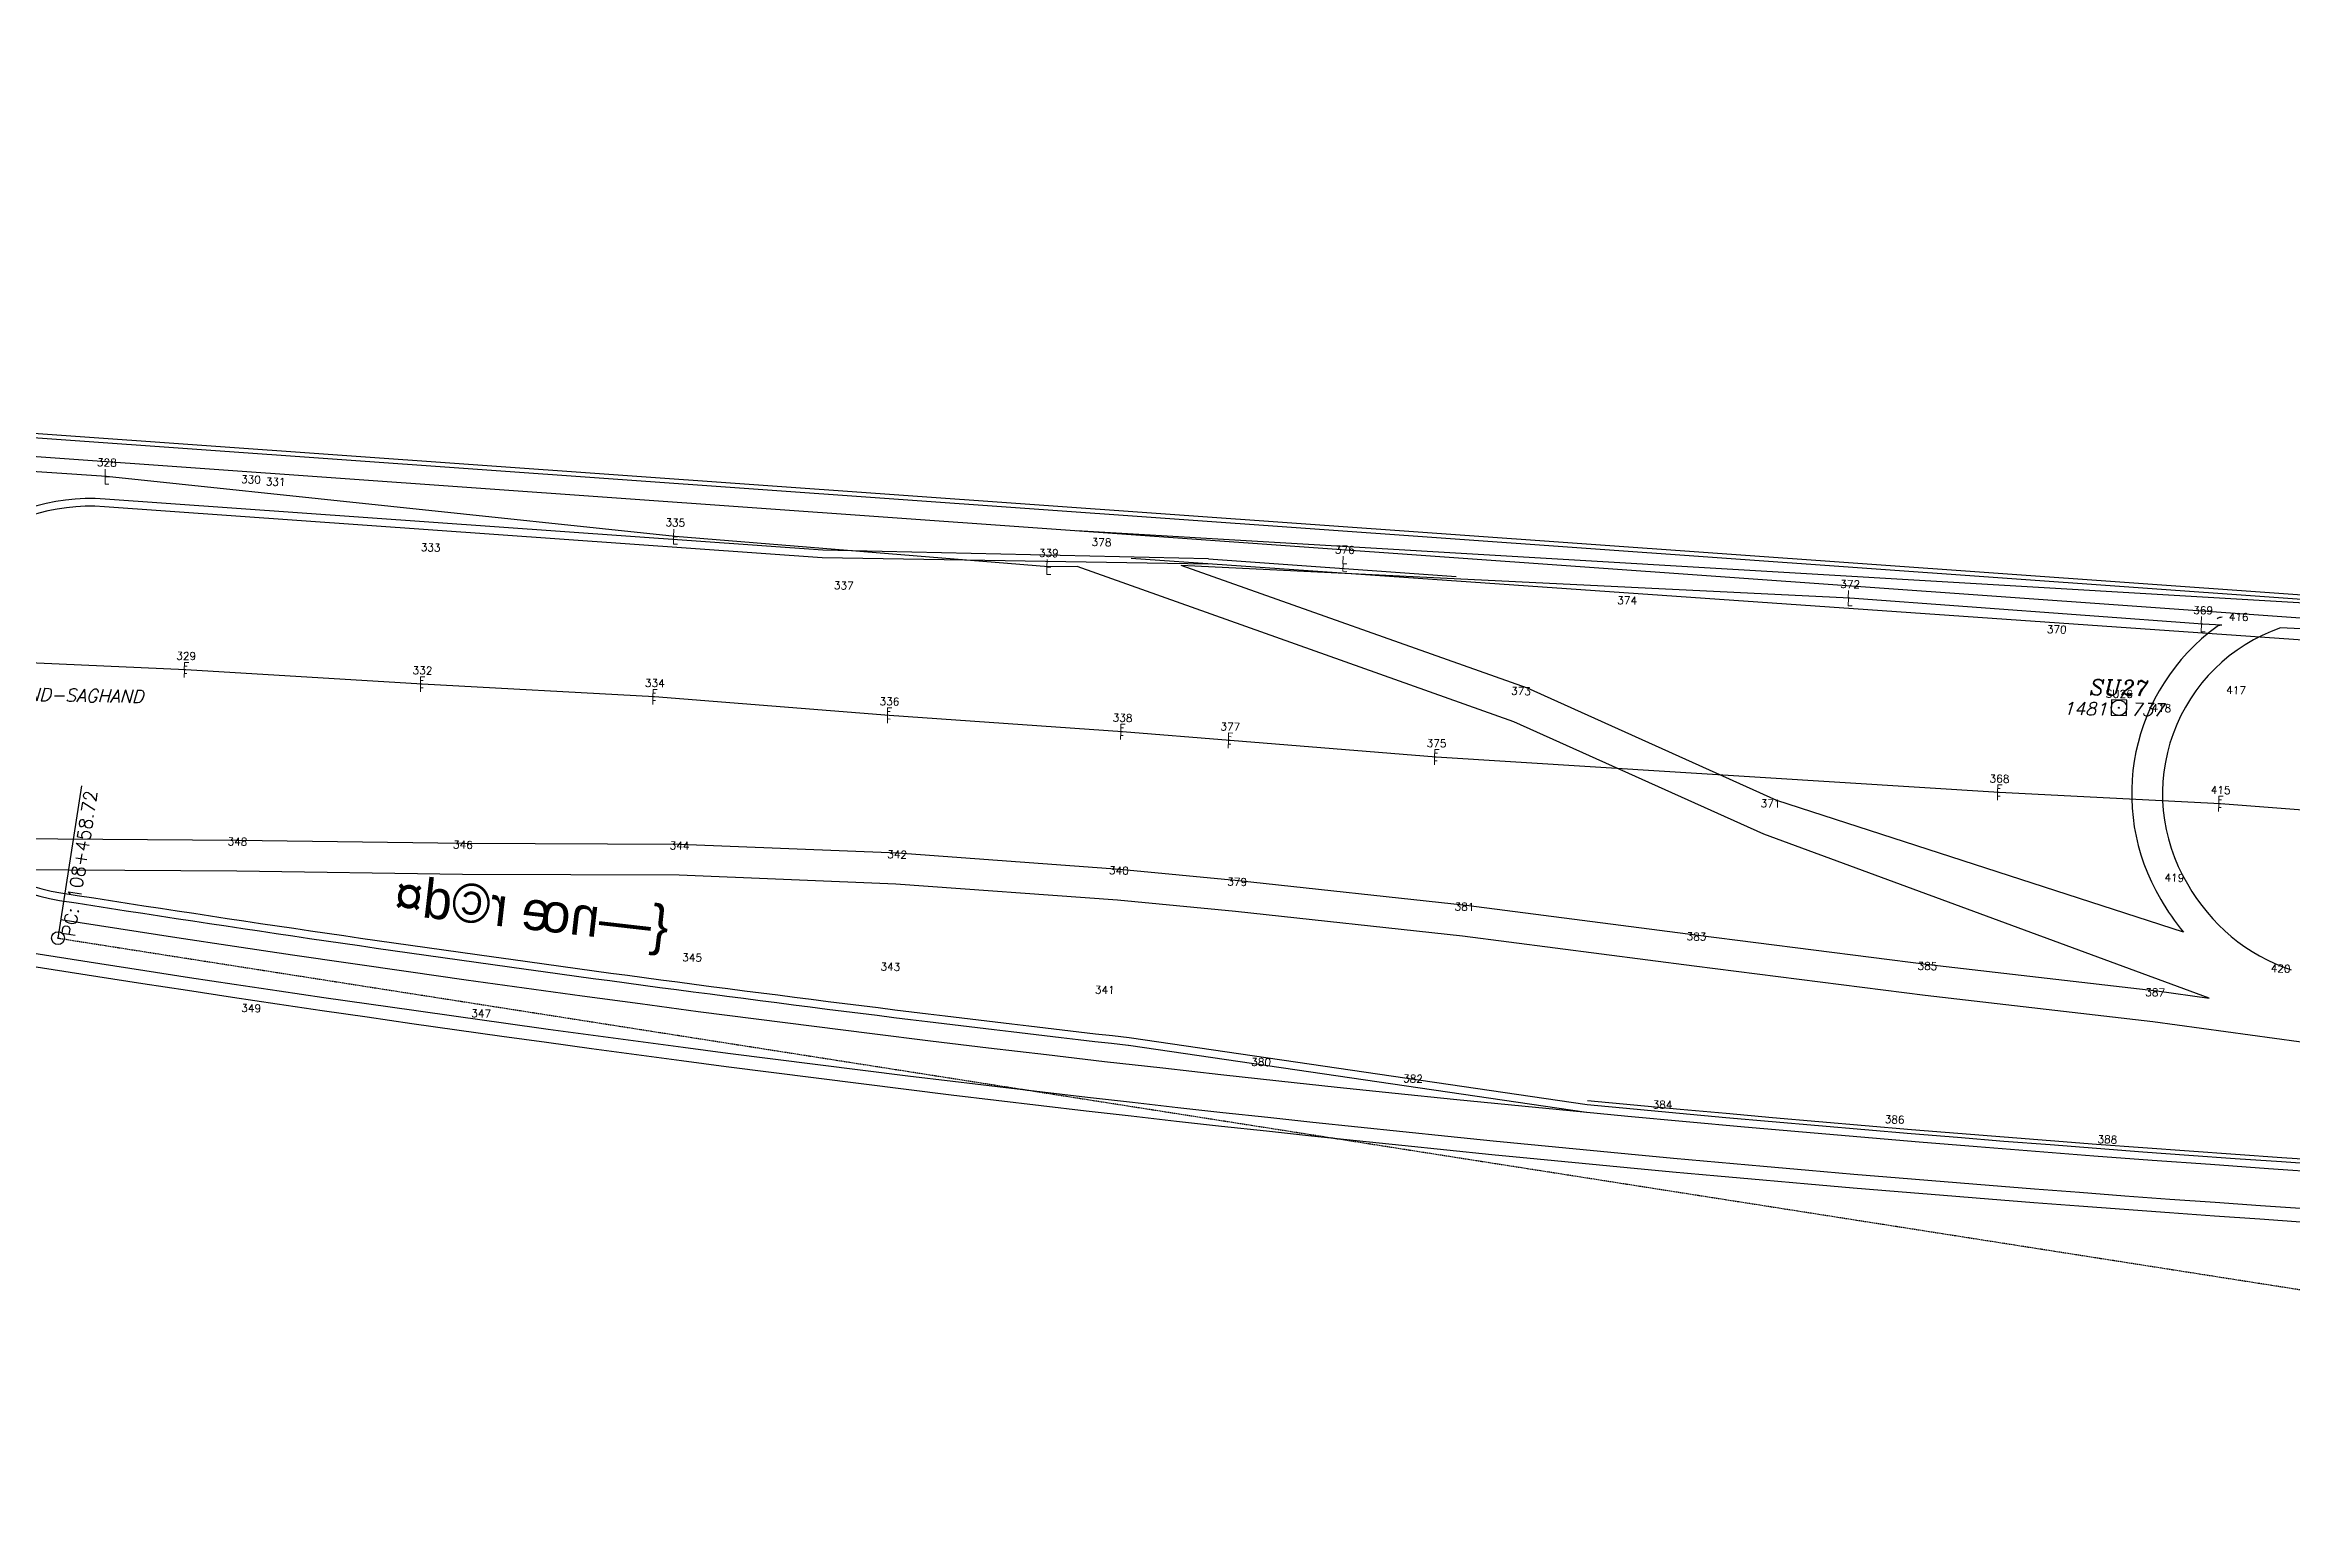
# Model space of a CAD drawing. Header units: metres. Extents: x 324293 to 653279, y 3585589 to 7191434.
# Drawn here: x 325947.5 to 326384.6, y 3595320 to 3595607.5 of the extents above; entities that cross this region are included whole.
import ezdxf
from ezdxf.enums import TextEntityAlignment as Align

# ---------------------------------------------------------------- set-up
doc = ezdxf.new("R2010")
doc.units = ezdxf.units.M
doc.linetypes.add('HIDDEN', pattern=[0.375, 0.25, -0.125])
for name, color, linetype in [('C-ROAD-LINE-EXTN', 252, 'HIDDEN'), ('C-ROAD-STAN', 11, 'Continuous'), ('FIBRNORI', 50, 'Continuous'), ('OLD  ROAD', 8, 'Continuous'), ('ROAD', 7, 'Continuous'), ('STATION', 10, 'Continuous'), ('SU26-CO', 5, 'Continuous'), ('SU26-No', 3, 'Continuous'), ('SU27-CO', 7, 'Continuous'), ('SU27-No', 5, 'Continuous')]:
    doc.layers.add(name, color=color, linetype=linetype)
doc.layers.add('text', color=7, linetype='Continuous', lineweight=9)
doc.styles.add('ITALICC', font='italicc.shx', dxfattribs={"height": 1})
doc.styles.add('ND', font='nd.shx', dxfattribs={"height": 1})
doc.styles.get("Standard").update_dxf_attribs({"font": 'simplex.shx'})

# ---------------------------------------------------------------- blocks, each defined once
blk = doc.blocks.new('STG6')
blk.add_lwpolyline([(-0.0015, -0.0015), (0.0015, -0.0015), (0.0015, 0.0015), (-0.0015, 0.0015)], close=True)
for radius in [0.0015, 0.0001]:
    blk.add_circle((0, 0), radius)
blk.add_point((0, 0))
at = {"style": 'ITALICC'}
blk.add_attdef('NAME', text='', height=0.003, dxfattribs=at).set_placement((0, 0.0015), align=Align.BOTTOM_CENTER)
blk.add_attdef('L_TXT', text='', height=0.0025, dxfattribs=at).set_placement((-0.0023, -0.00156), align=Align.RIGHT)
blk.add_attdef('R_TXT', (0.0023, -0.0015), '', height=0.0025, dxfattribs=at)
blk = doc.blocks.new('AeccTickCircle')
blk.add_circle((0, 0), 1)

msp = doc.modelspace()

# ---------------------------------------------------------------- linework, layer by layer
at = {"color": 1}
for p, q in [((326098.76872, 3595507.69182), (325959.12272, 3595517.64154)), ((326098.87532, 3595509.18803), (325959.22933, 3595519.13775)), ((326173.94508, 3595507.49859), (326098.87532, 3595509.18803)), ((326173.87298, 3595506.46362), (326098.76872, 3595507.69182))]:
    msp.add_line(p, q, dxfattribs=at)
at = {"color": 6}
for points in [[(324619.20636, 3595605.03525), (324883.74002, 3595586.95254, -0.021822794), (325056.61488, 3595567.52854), (325949.11021, 3595427.5903, 0.02878617), (326510.72392, 3595371.7155, 0.02878617)], [(326247.63714, 3595401.28768, 0.057949772), (327401.32972, 3595424.52507), (327894.2099, 3595491.92749)], [(326247.71352, 3595402.08402, 0.057949772), (327401.22133, 3595425.3177), (327894.10151, 3595492.72011)]]:
    msp.add_lwpolyline(points, format="xyb", dxfattribs=at)
for points in [[(324619.37686, 3595607.52943), (324883.91052, 3595589.44672, -0.021822794), (325057.00214, 3595569.99837), (325949.49746, 3595430.06012, 0.028201634), (326510.72392, 3595374.23725, 0.028201634)], [(325950.62825, 3595437.27201), (325950.62825, 3595437.27201, 0.072988498), (327401.53296, 3595423.03891), (327910.87711, 3595492.69281)]]:
    msp.add_lwpolyline(points, format="xyb")
at = {"flags": 128}
for points in [[(325142.321, 3595583.725), (325412.5968, 3595569.90997), (326919.412, 3595462.55)], [(325142.09154, 3595579.23589), (325412.32231, 3595565.42316), (326919.09254, 3595458.06639)], [(325142.27787, 3595582.88113), (325412.5452, 3595569.06653), (326919.35195, 3595461.70716)], [(326173.94508, 3595507.49859), (326222.18436, 3595504.06157)]]:
    msp.add_lwpolyline(points, dxfattribs=at)
at = {"elevation": 1323.516, "flags": 128}
msp.add_lwpolyline([(327853.25218, 3595567.93601), (327362.381, 3595477.506), (327343.558, 3595474.549), (327304.715, 3595468.68), (327230.248, 3595460.293), (327154.114, 3595454.5), (327077.797, 3595451.286), (327015.593, 3595451.15), (326962.768, 3595452.505), (326919.429, 3595454.553), (326158.91091, 3595507.52966)], dxfattribs=at)
at = {"color": 1}
for points in [[(325959.22933, 3595519.13775, 0.958666634), (325950.33736, 3595441.01221), (325950.33736, 3595441.01221, 0.010506679), (326158.33383, 3595412.82688, -0.000024121), (326158.39416, 3595412.82245), (326247.49391, 3595399.79453)], [(325959.12272, 3595517.64154, 0.958666634), (325950.56971, 3595442.49411), (325950.56971, 3595442.49411, 0.010503538), (326158.50384, 3595414.31589), (326247.63714, 3595401.28768)]]:
    msp.add_lwpolyline(points, format="xyb", dxfattribs=at)
at = {"layer": 'C-ROAD-LINE-EXTN', "color": 252, "linetype": 'HIDDEN', "lineweight": -3}
msp.add_line((325950.06286, 3595433.66606), (326675, 3595320), dxfattribs=at)
at = {"layer": 'C-ROAD-STAN', "color": 11, "linetype": 'Continuous', "lineweight": -3}
msp.add_line((325950.06286, 3595433.66606), (325954.70991, 3595463.30396), dxfattribs=at)
msp.add_circle((325950.06286, 3595433.66606), 0.05, dxfattribs=at)
at = {"layer": 'FIBRNORI', "elevation": 1461.865}
msp.add_lwpolyline([(326607.68009, 3595443.28288), (326583.05519, 3595444.91605), (326537.09804, 3595448.33739), (326492.68527, 3595451.14659), (326446.57103, 3595454.35995), (326408.05403, 3595456.94545), (326370.8812, 3595459.78386), (326327.84204, 3595461.99424), (326218.28848, 3595468.89295), (326178.14774, 3595472.12515), (326157.18821, 3595473.84407), (326111.80762, 3595477.03215), (326066.14866, 3595480.61473), (326020.92604, 3595483.07961), (325974.96, 3595485.89001), (325929.92773, 3595487.9081)], dxfattribs=at)
at = {"layer": 'OLD  ROAD', "elevation": 1461.865}
for points in [[(325758.86845, 3595454.92978), (325767.70261, 3595455.04257), (325810.62927, 3595454.20765), (325854.04883, 3595453.87114), (325897.86902, 3595453.25586), (325941.3159, 3595453.03877), (325984.94576, 3595452.74945), (326028.83565, 3595452.14282), (326071.03977, 3595451.96467), (326113.46815, 3595450.25714), (326156.72519, 3595447.11094), (326179.78967, 3595444.89787), (326224.08216, 3595440.05931), (326269.24624, 3595434.24983), (326314.17397, 3595428.50924), (326358.50008, 3595423.37699), (326368.71781, 3595421.97718)], [(325758.94504, 3595448.93027), (325767.68256, 3595449.04183), (325810.54768, 3595448.2081), (325853.98346, 3595447.87146), (325897.81191, 3595447.25607), (325941.28102, 3595447.03887), (325984.8844, 3595446.74972), (326028.78152, 3595446.14299), (326070.90642, 3595445.96518), (326113.1298, 3595444.2659), (326156.22096, 3595441.13176), (326179.17731, 3595438.92907), (326223.37357, 3595434.10102), (326268.48076, 3595428.29886), (326313.44866, 3595422.55313), (326357.74776, 3595417.42401), (326395.60753, 3595412.23731), (326438.38901, 3595406.15913)]]:
    msp.add_lwpolyline(points, dxfattribs=at)
at = {"layer": 'ROAD', "color": 4, "elevation": 1461.865}
for points in [[(326148.3658, 3595505.9856), (326142.80732, 3595505.92379), (326070.13878, 3595511.84804), (325959.51934, 3595523.5454), (325871.43083, 3595529.4155), (325721.70814, 3595539.681), (325638.37434, 3595545.28359), (325560.12513, 3595550.8163), (325468.26716, 3595557.00777), (325390.73725, 3595562.39446), (325345.3927, 3595565.42982), (325301.5721, 3595568.44754), (325261.2073, 3595571.00997), (325181.01168, 3595576.54052), (325087.15349, 3595582.99694), (324998.21162, 3595588.95966), (324900.30996, 3595595.73977), (324834.05713, 3595600.30101)], [(326148.26732, 3595512.98493), (326633.92289, 3595484.37573)], [(326368.71781, 3595421.97718), (326282.02765, 3595453.90114), (326233.40882, 3595475.79715), (326148.3658, 3595505.9856)], [(326371.18948, 3595494.60268), (326367.46613, 3595494.78189), (326298.76879, 3595499.85476), (326298.76879, 3595499.85476), (326168.65528, 3595506.21122)], [(326363.6834, 3595434.83705), (326284.55003, 3595460.4423), (326236.02129, 3595482.29773), (326168.65528, 3595506.21122)], [(326633.44027, 3595477.39239), (326579.38291, 3595480.72823), (326491.56022, 3595486.94624), (326413.11204, 3595492.58483), (326382.5849, 3595494.05419)]]:
    msp.add_lwpolyline(points, dxfattribs=at)
for points in [[(326370.2383, 3595494.31984, 0.388568319), (326359.28533, 3595441.21711, 0.045818012), (326363.6834, 3595434.83705, 0.045818012)], [(326382.5849, 3595494.05419, 0.476058273), (326364.47802, 3595444.22428, 0.186320255), (326384.63968, 3595427.49755, 0.178504548)]]:
    msp.add_lwpolyline(points, format="xyb", dxfattribs=at)
at = {"layer": 'ROAD'}
for centre, start, end in [((326371.13983, 3595494.61716, 1461.865), 87.2572214, 125.8894011), ((326371.11736, 3595493.10441, 1461.865), 87.2443268, 125.8765064)]:
    msp.add_arc(centre, 1.5, start, end, dxfattribs=at)

# ---------------------------------------------------------------- block references
at = {"layer": 'C-ROAD-STAN', "color": 11, "linetype": 'Continuous', "lineweight": -3, "xscale": 1.25, "yscale": 1.25, "zscale": 1.25, "rotation": 351.0888964480594}
msp.add_blockref('AeccTickCircle', (325950.06286, 3595433.66606), dxfattribs=at)
at = {"layer": 'STATION'}
ref = msp.add_blockref('STG6', (326351.13751, 3595478.50435, 1461.865), dxfattribs=dict(at, xscale=999.9999999999972, yscale=999.9999999999972, zscale=999.9999999999972, rotation=358.8857378053872))
ref.add_attrib('NAME', 'SU27', dxfattribs={"layer": '0', "height": 3, "rotation": 358.8857378, "style": 'ITALICC'}).set_placement((326351.16668, 3595480.00406, 2943.602), align=Align.BOTTOM_CENTER)
ref.add_attrib('L_TXT', '1481', dxfattribs={"layer": '0', "height": 2.5, "rotation": 358.8857378, "style": 'ITALICC'}).set_placement((326348.80969, 3595476.9924, 2943.602), align=Align.RIGHT)
ref.add_attrib('R_TXT', '737', (326353.4079, 3595476.9599, 2943.602), dxfattribs={"layer": '0', "height": 2.5, "rotation": 358.8857378, "style": 'ITALICC'})

# ---------------------------------------------------------------- texts
at = {"style": 'ITALICC'}
msp.add_attdef('U-SAGHAND-SAGHAND', text='', height=2.5, rotation=358.8857378, dxfattribs=at).set_placement((325966.61503, 3595479.42805), align=Align.RIGHT)
at = {"layer": 'C-ROAD-STAN', "color": 11, "linetype": 'Continuous', "lineweight": -3, "insert": (325955.23888, 3595462.57826), "char_height": 2.54, "attachment_point": 3, "rotation": 81.0888964}
msp.add_mtext('PC: 108+458.72', dxfattribs=at)
at = {"layer": 'SU26-CO'}
for s, rotation, p in [('L', 358.8857378, (325959.51934, 3595523.5454, 1461.865)), ('L', 358.8986324, (325959.53496, 3595524.96551, 1461.865)), ('L', 358.8986324, (326070.15704, 3595513.29306, 1461.865)), ('L', 358.8857378, (326070.13878, 3595511.84804, 1461.865)), ('L', 358.8857378, (326142.80732, 3595505.92379, 1461.865)), ('L', 358.8986324, (326142.82691, 3595507.38516, 1461.865)), ('F', 358.8986324, (325974.9841, 3595487.31361, 1461.865)), ('F', 358.8857378, (325974.96, 3595485.89001, 1461.865)), ('F', 358.8857378, (326020.92604, 3595483.07961, 1461.865)), ('F', 358.8986324, (326020.95077, 3595484.51355, 1461.865)), ('F', 358.8857378, (326066.14866, 3595480.61473, 1461.865)), ('F', 358.8986324, (326066.17394, 3595482.05885, 1461.865)), ('F', 358.8986324, (326111.83371, 3595478.48655, 1461.865)), ('F', 358.8857378, (326111.80762, 3595477.03215, 1461.865)), ('F', 358.8857378, (326157.18821, 3595473.84407, 1461.865)), ('F', 358.8986324, (326157.21501, 3595475.30867, 1461.865))]:
    msp.add_text(s, height=1.5, rotation=rotation, dxfattribs=at).set_placement(p, align=Align.TOP_CENTER)
at = {"layer": 'SU26-No'}
for s, p in [('328', (325959.54851, 3595525.04511, 1461.865)), ('330', (325987.58448, 3595521.73729, 1461.865)), ('331', (325992.38744, 3595521.2768, 1461.865)), ('335', (326070.16795, 3595513.34776, 1461.865)), ('333', (326022.55165, 3595508.4988, 1461.865)), ('339', (326142.83649, 3595507.4235, 1461.865)), ('337', (326102.93976, 3595501.08915, 1461.865)), ('329', (325974.98917, 3595487.38973, 1461.865)), ('332', (326020.95521, 3595484.57933, 1461.865)), ('334', (326066.17783, 3595482.11445, 1461.865)), ('336', (326111.83679, 3595478.53187, 1461.865)), ('338', (326157.21738, 3595475.34378, 1461.865)), ('348', (325984.94425, 3595451.2493, 1461.865)), ('346', (326028.83775, 3595450.64262, 1461.865)), ('344', (326071.00227, 3595450.46464, 1461.865)), ('342', (326113.32814, 3595448.76124, 1461.865)), ('340', (326156.50224, 3595445.62107, 1461.865)), ('345', (326073.43318, 3595428.68425, 1461.865)), ('343', (326112.01765, 3595426.89359, 1461.865)), ('341', (326153.74577, 3595422.38028, 1461.865)), ('349', (325987.62413, 3595418.82006, 1461.865)), ('347', (326032.37771, 3595417.79757, 1461.865))]:
    msp.add_text(s, height=1.5, rotation=358.8857378, dxfattribs=at).set_placement(p, align=Align.BOTTOM_CENTER)
at = {"layer": 'SU27-CO'}
for s, rotation, p in [('L', 358.8857378, (326200.42367, 3595506.56448, 1461.865)), ('L', 358.8986324, (326200.44311, 3595508.03882, 1461.865)), ('L', 358.8986324, (326298.78974, 3595501.35123, 1461.865)), ('L', 358.8857378, (326298.76879, 3595499.85476, 1461.865)), ('L', 358.8986324, (326367.48822, 3595496.29382, 1461.865)), ('L', 358.8857378, (326367.46613, 3595494.78189, 1461.865)), ('F', 358.8857378, (326178.14774, 3595472.12515, 1461.865)), ('F', 358.8986324, (326178.17493, 3595473.59448, 1461.865)), ('F', 358.8986324, (326218.3164, 3595470.37131, 1461.865)), ('F', 358.8857378, (326218.28848, 3595468.89295, 1461.865)), ('F', 358.8857378, (326327.84204, 3595461.99424, 1461.865)), ('F', 358.8986324, (326327.87151, 3595463.49725, 1461.865)), ('F', 358.8986324, (326370.91116, 3595461.29656, 1461.865)), ('F', 358.8857378, (326370.8812, 3595459.78386, 1461.865))]:
    msp.add_text(s, height=1.5, rotation=rotation, dxfattribs=at).set_placement(p, align=Align.TOP_CENTER)
at = {"layer": 'SU27-No'}
for s, p in [('378', (326153.11428, 3595509.52403, 1461.865)), ('376', (326200.45284, 3595508.0642, 1461.865)), ('374', (326255.40646, 3595498.20269, 1461.865)), ('372', (326298.79796, 3595501.35448, 1461.865)), ('369', (326367.4953, 3595496.28161, 1461.865)), ('416', (326374.41632, 3595494.98078, 1461.865)), ('370', (326339.01041, 3595492.55283, 1461.865)), ('373', (326234.74422, 3595480.54715, 1461.865)), ('417', (326373.91203, 3595480.72689, 1461.865)), ('SU26', (326351.16668, 3595480.00406, 1461.865)), ('418', (326359.37067, 3595477.25, 1461.865)), ('377', (326178.17691, 3595473.62487, 1461.865)), ('375', (326218.31765, 3595470.39267, 1461.865)), ('368', (326327.87121, 3595463.49395, 1461.865)), ('415', (326370.91037, 3595461.28358, 1461.865)), ('371', (326283.31801, 3595458.67144, 1461.865)), ('379', (326179.51266, 3595443.41318, 1461.865)), ('419', (326361.91085, 3595444.22036, 1461.865)), ('381', (326223.75704, 3595438.57988, 1461.865)), ('383', (326268.89267, 3595432.77406, 1461.865)), ('385', (326313.84049, 3595427.0309, 1461.865)), ('420', (326382.59013, 3595426.54988, 1461.865)), ('387', (326358.15309, 3595421.90022, 1461.865)), ('380', (326184.1634, 3595408.33511, 1461.865)), ('382', (326213.73042, 3595405.11753, 1461.865)), ('384', (326262.29902, 3595400.04809, 1461.865)), ('386', (326307.46742, 3595397.16119, 1461.865)), ('388', (326348.86284, 3595393.28347, 1461.865))]:
    msp.add_text(s, height=1.5, rotation=358.8857378, dxfattribs=at).set_placement(p, align=Align.BOTTOM_CENTER)
at = {"layer": 'text', "style": 'ND', "text_generation_flag": 2}
msp.add_text('{—nœ r©d¤', height=7.581, rotation=353.4647248, dxfattribs=at).set_placement((326068.45683, 3595432.28756, 1461.865))

doc.saveas('drawing.dxf')
